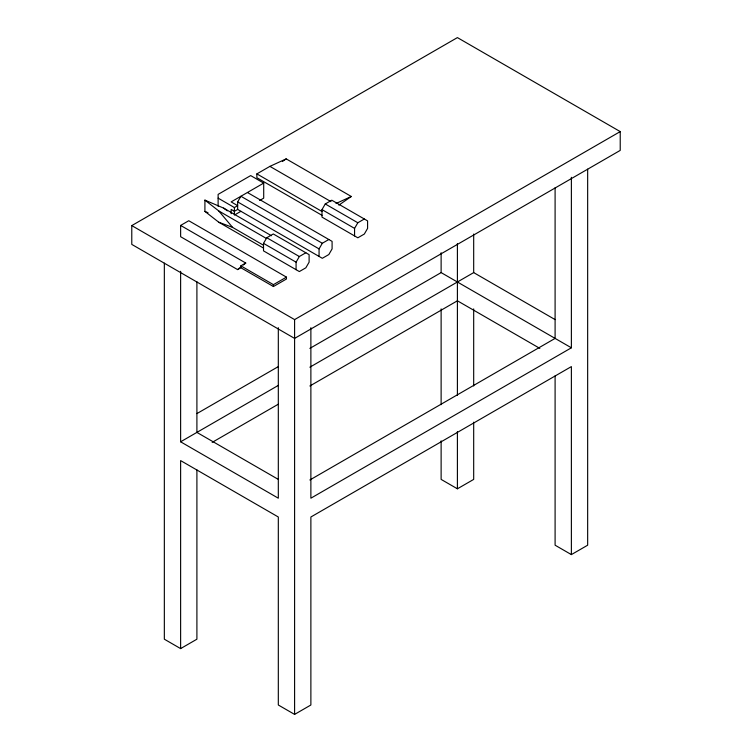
<?xml version="1.0" encoding="UTF-8"?>
<svg xmlns="http://www.w3.org/2000/svg" width="752" height="752" viewBox="0 0 752 752"><rect width="100%" height="100%" fill="white"/><g stroke="black" fill="none" stroke-linecap="round" stroke-linejoin="round"><path stroke-width="1.13" d="M247.427 192.503L332.093 241.383L332.093 248.903L328.831 254.543L322.317 258.303L237.66 209.423L237.66 201.903L240.913 196.263L322.317 243.263L328.831 239.503M263.52 243.366L266.781 237.726L273.286 233.966L309.11 254.646L309.11 262.166L305.848 267.806L299.343 271.566L263.52 250.886L263.52 243.366L296.081 262.166L296.081 269.686M321.997 209.601L325.259 203.961L331.773 200.201L367.587 220.881L367.587 228.401L364.335 234.041L357.82 237.801L321.997 217.121L321.997 209.601L354.568 228.401L354.568 235.921M296.081 262.166L299.343 256.526L305.848 252.766M319.064 256.423L319.064 248.903L322.317 243.263M354.568 228.401L357.82 222.761L364.335 219.001M237.613 269.611L240.866 267.731L273.427 286.531L286.456 279.011L286.456 277.131L188.771 220.731L180.63 225.431L180.63 236.711L237.613 269.611L240.866 266.979M243.31 265.005L245.754 263.031L180.63 225.431M282.348 161.539L286.183 158.879L351.306 196.479L338.861 205.136M131.779 225.6L457.404 37.6L620.221 131.6L620.221 150.4L294.596 338.4L131.779 244.4L131.779 225.6L294.596 319.6L620.221 131.6M321.997 215.316L256.874 177.716L256.874 173.891L269.902 166.371L286.183 158.879M259.637 200.493L263.708 198.143L263.708 183.103L231.146 201.903L237.66 205.663L234.398 207.543L218.118 198.143M231.146 213.718L231.146 209.423L234.408 211.303L237.66 209.423M235.047 214.687L240.913 211.303M240.866 267.731L240.866 265.851L245.754 263.031M240.866 265.851L273.427 284.651L286.456 277.131M196.902 413.6L278.315 366.6M309.862 348.392L441.123 272.6L571.379 347.8L571.379 177.312M180.621 271.312L180.621 441.8L278.315 385.4M309.862 367.192L473.685 272.6L555.098 319.6M212.167 442.383L278.315 404.2M309.862 385.992L457.404 300.8L539.833 348.392M309.862 479.983L555.098 338.4L555.098 187.765M571.379 347.8L310.877 498.2L310.877 327.712M164.34 263.144L164.34 639.2L180.621 648.6L196.902 639.2L196.902 469.887M441.123 440.869L441.123 479.4L457.404 488.8L473.685 479.4L473.685 422.182M180.621 648.6L180.621 460.6L278.315 517L278.315 705L294.596 714.4L310.877 705L310.877 517L571.379 366.6L571.379 554.6L587.66 545.2L587.66 169.144M336.041 203.501L351.306 196.479M271.463 235.733L223.635 208.116L204.911 200.126L204.911 211.406L218.747 222.216L232.584 227.386L263.115 245.011M204.911 211.406L208.031 212.741M269.902 166.371L330.955 201.611M325.259 203.961L357.82 222.761M256.874 173.891L321.997 211.481M263.708 183.103L250.679 175.583L218.118 194.383L218.118 206.245M237.66 201.903L319.064 248.903M266.781 237.726L299.343 256.526M204.911 200.126L218.747 210.936L266.575 238.553M218.747 222.216L263.52 248.066M571.379 554.6L555.098 545.2L555.098 375.887M278.315 479.4L196.902 432.4L196.902 281.765M180.621 441.8L278.315 498.2L278.315 327.712M223.635 208.116L227.377 210.842M218.747 210.936L232.584 227.386M234.398 207.543L234.408 211.303M473.685 234.069L473.685 272.6M473.685 308.912L473.685 385.983M457.404 243.469L457.404 395.383M457.404 431.582L457.404 488.8M441.123 252.747L441.123 272.6M441.123 308.912L441.123 404.67M294.596 319.6L294.596 714.4M273.427 284.651L273.427 286.531M234.398 210.767L234.398 215.063"/></g></svg>
